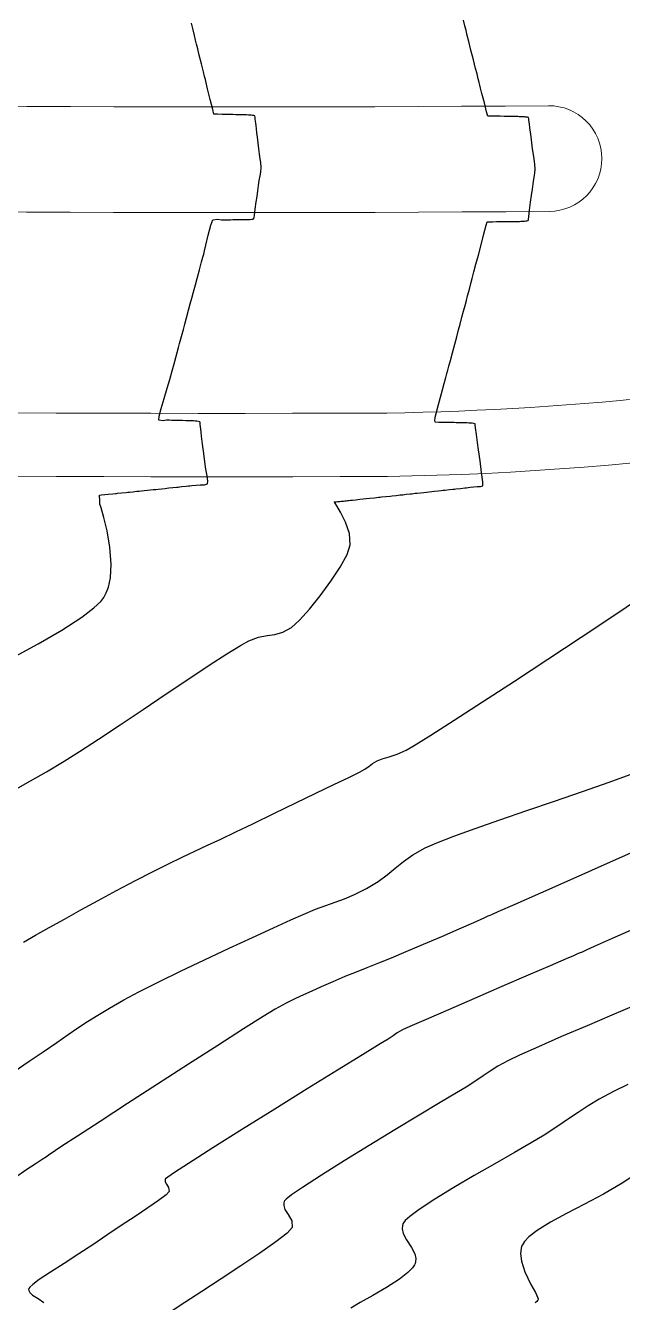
# Model space of a CAD drawing. Header units: millimetres. Extents: x 340454 to 342791, y 6993867 to 6995092.
# Drawn here: x 341591.3 to 341619.5, y 6994361.9 to 6994422.3 of the extents above; entities that cross this region are included whole.
import ezdxf

# ---------------------------------------------------------------- set-up
doc = ezdxf.new("R2010")
doc.units = ezdxf.units.MM
doc.header["$LTSCALE"] = 10
for name, color, linetype in [('T-HM-CURVA_INTERMEDIARIA', 45, 'Continuous'), ('T-HM-CURVA_MESTRA', 20, 'Continuous'), ('URB-Calçadas', 2, 'Continuous'), ('URB-Quadras', 3, 'Continuous')]:
    doc.layers.add(name, color=color, linetype=linetype)

msp = doc.modelspace()

# ---------------------------------------------------------------- linework, layer by layer
at = {"layer": 'T-HM-CURVA_INTERMEDIARIA', "color": 45, "linetype": 'Continuous', "lineweight": -3, "flags": 128}
for points, elevation in [([(341590.617, 6994392.373), (341591.856, 6994393.05), (341592.975, 6994393.702), (341593.914, 6994394.312), (341594.496, 6994394.759), (341594.813, 6994395.065), (341594.961, 6994395.253), (341595.015, 6994395.342), (341595.077, 6994395.469), (341595.176, 6994395.742), (341595.269, 6994396.188), (341595.306, 6994396.825), (341595.247, 6994397.638), (341595.116, 6994398.401), (341594.962, 6994399.041), (341594.834, 6994399.485), (341594.779, 6994399.659), (341594.775, 6994399.743), (341594.77, 6994399.826), (341594.765, 6994399.923), (341594.761, 6994400.001), (341594.756, 6994400.091), (341594.851, 6994400.103), (341595.006, 6994400.117), (341595.171, 6994400.134), (341595.392, 6994400.157), (341595.51, 6994400.169), (341595.561, 6994400.174), (341595.612, 6994400.18), (341595.804, 6994400.2), (341596.013, 6994400.221), (341596.096, 6994400.23), (341596.178, 6994400.239), (341596.336, 6994400.255), (341596.517, 6994400.274), (341596.629, 6994400.286), (341596.741, 6994400.297), (341596.867, 6994400.31), (341597.02, 6994400.326), (341597.174, 6994400.343), (341597.301, 6994400.356), (341597.412, 6994400.367), (341597.523, 6994400.379), (341597.701, 6994400.398), (341597.857, 6994400.414), (341597.942, 6994400.423), (341598.027, 6994400.432), (341598.226, 6994400.453), (341598.41, 6994400.472), (341598.47, 6994400.478), (341598.53, 6994400.485), (341598.649, 6994400.497), (341598.851, 6994400.518), (341598.962, 6994400.53), (341599.034, 6994400.537), (341599.126, 6994400.547), (341599.32, 6994400.568), (341599.51, 6994400.588), (341599.715, 6994400.58), (341599.855, 6994400.624), (341599.872, 6994400.757), (341599.838, 6994401.004), (341599.782, 6994401.321), (341599.729, 6994401.667), (341599.681, 6994402.069), (341599.628, 6994402.509), (341599.584, 6994402.877), (341599.561, 6994403.066), (341599.544, 6994403.207), (341599.531, 6994403.319), (341599.517, 6994403.429), (341599.508, 6994403.507), (341599.5, 6994403.564), (341599.436, 6994403.58), (341599.361, 6994403.59), (341599.284, 6994403.596), (341599.193, 6994403.602), (341599.1, 6994403.607), (341599.051, 6994403.608), (341599, 6994403.61), (341598.837, 6994403.614), (341598.672, 6994403.619), (341598.617, 6994403.62), (341598.562, 6994403.621), (341598.467, 6994403.624), (341598.332, 6994403.627), (341598.178, 6994403.631), (341598.06, 6994403.634), (341597.995, 6994403.636), (341597.929, 6994403.638), (341597.758, 6994403.612), (341597.558, 6994403.647), (341597.574, 6994403.824), (341597.671, 6994404.196), (341597.812, 6994404.672), (341597.961, 6994405.161), (341598.08, 6994405.571), (341598.187, 6994405.968), (341598.281, 6994406.312), (341598.36, 6994406.604), (341598.425, 6994406.846), (341598.488, 6994407.078), (341598.538, 6994407.263), (341598.601, 6994407.496), (341598.659, 6994407.712), (341598.72, 6994407.938), (341598.788, 6994408.188), (341598.866, 6994408.478), (341598.966, 6994408.847), (341599.047, 6994409.146), (341599.122, 6994409.421), (341599.182, 6994409.645), (341599.23, 6994409.823), (341599.291, 6994410.046), (341599.372, 6994410.349), (341599.482, 6994410.754), (341599.583, 6994411.13), (341599.641, 6994411.347), (341599.682, 6994411.497), (341599.722, 6994411.647), (341599.783, 6994411.917), (341599.892, 6994412.399), (341600.015, 6994412.873), (341600.12, 6994413.122), (341600.352, 6994413.155), (341600.519, 6994413.124), (341600.589, 6994413.125), (341600.66, 6994413.125), (341600.794, 6994413.126), (341600.952, 6994413.127), (341601.056, 6994413.128), (341601.16, 6994413.128), (341601.368, 6994413.13), (341601.543, 6994413.131), (341601.599, 6994413.131), (341601.65, 6994413.132), (341601.735, 6994413.135), (341601.813, 6994413.138), (341601.883, 6994413.142), (341601.955, 6994413.149), (341602.027, 6994413.159), (341602.065, 6994413.215), (341602.083, 6994413.338), (341602.122, 6994413.626), (341602.168, 6994413.968), (341602.204, 6994414.229), (341602.241, 6994414.495), (341602.277, 6994414.751), (341602.308, 6994414.979), (341602.347, 6994415.201), (341602.38, 6994415.378), (341602.394, 6994415.601), (341602.383, 6994415.825), (341602.354, 6994416.002), (341602.319, 6994416.226), (341602.289, 6994416.472), (341602.255, 6994416.759), (341602.222, 6994417.032), (341602.197, 6994417.238), (341602.175, 6994417.425), (341602.156, 6994417.577), (341602.141, 6994417.699), (341602.12, 6994417.881), (341602.107, 6994417.984), (341602.106, 6994418.035), (341602.056, 6994418.053), (341601.988, 6994418.063), (341601.927, 6994418.069), (341601.857, 6994418.075), (341601.794, 6994418.079), (341601.705, 6994418.083), (341601.649, 6994418.085), (341601.588, 6994418.087), (341601.426, 6994418.091), (341601.206, 6994418.096), (341601.06, 6994418.1), (341600.936, 6994418.103), (341600.821, 6994418.106), (341600.706, 6994418.108), (341600.552, 6994418.112), (341600.338, 6994418.118), (341600.228, 6994418.12), (341600.168, 6994418.122), (341600.113, 6994418.337), (341599.994, 6994418.817), (341599.869, 6994419.321), (341599.799, 6994419.605), (341599.762, 6994419.755), (341599.724, 6994419.906), (341599.67, 6994420.123), (341599.576, 6994420.502), (341599.475, 6994420.909), (341599.4, 6994421.213), (341599.344, 6994421.438), (341599.3, 6994421.616), (341599.244, 6994421.841), (341599.176, 6994422.117), (341599.102, 6994422.419)], 699), ([(341590.802, 6994386.188), (341591.494, 6994386.57), (341592.253, 6994387.003), (341593.094, 6994387.507), (341593.819, 6994387.965), (341594.715, 6994388.55), (341595.731, 6994389.224), (341596.814, 6994389.949), (341597.912, 6994390.685), (341598.973, 6994391.395), (341599.946, 6994392.041), (341600.777, 6994392.584), (341601.415, 6994392.985), (341601.808, 6994393.207), (341602.273, 6994393.374), (341602.677, 6994393.449), (341603.051, 6994393.503), (341603.426, 6994393.608), (341603.833, 6994393.836), (341604.208, 6994394.173), (341604.679, 6994394.692), (341605.194, 6994395.328), (341605.697, 6994396.016), (341606.136, 6994396.691), (341606.458, 6994397.288), (341606.609, 6994397.741), (341606.573, 6994398.275), (341606.391, 6994398.817), (341606.152, 6994399.295), (341605.979, 6994399.583), (341605.89, 6994399.719), (341605.86, 6994399.762), (341605.856, 6994399.768), (341605.865, 6994399.771), (341605.906, 6994399.775), (341605.937, 6994399.776), (341606.024, 6994399.785), (341606.121, 6994399.795), (341606.173, 6994399.801), (341606.227, 6994399.806), (341606.285, 6994399.812), (341606.346, 6994399.819), (341606.41, 6994399.825), (341606.478, 6994399.832), (341606.549, 6994399.84), (341606.626, 6994399.848), (341606.708, 6994399.857), (341606.866, 6994399.874), (341607.056, 6994399.895), (341607.219, 6994399.912), (341607.36, 6994399.927), (341607.537, 6994399.947), (341607.754, 6994399.97), (341607.936, 6994399.99), (341608.015, 6994399.999), (341608.081, 6994400.006), (341608.285, 6994400.028), (341608.492, 6994400.05), (341608.584, 6994400.06), (341608.772, 6994400.081), (341608.967, 6994400.102), (341609.027, 6994400.109), (341609.088, 6994400.115), (341609.259, 6994400.134), (341609.439, 6994400.153), (341609.515, 6994400.162), (341609.591, 6994400.17), (341609.678, 6994400.18), (341609.778, 6994400.19), (341609.923, 6994400.206), (341610.094, 6994400.225), (341610.216, 6994400.238), (341610.338, 6994400.252), (341610.464, 6994400.265), (341610.597, 6994400.28), (341610.764, 6994400.298), (341610.902, 6994400.313), (341611.001, 6994400.324), (341611.1, 6994400.335), (341611.292, 6994400.356), (341611.464, 6994400.375), (341611.534, 6994400.383), (341611.604, 6994400.39), (341611.82, 6994400.414), (341612.024, 6994400.437), (341612.107, 6994400.446), (341612.176, 6994400.453), (341612.27, 6994400.464), (341612.456, 6994400.484), (341612.61, 6994400.501), (341612.764, 6994400.5), (341612.878, 6994400.531), (341612.871, 6994400.73), (341612.818, 6994401.172), (341612.743, 6994401.72), (341612.668, 6994402.237), (341612.62, 6994402.587), (341612.573, 6994402.963), (341612.533, 6994403.278), (341612.517, 6994403.413), (341612.509, 6994403.468), (341612.449, 6994403.484), (341612.37, 6994403.494), (341612.292, 6994403.5), (341612.219, 6994403.505), (341612.122, 6994403.509), (341612.062, 6994403.511), (341611.994, 6994403.513), (341611.819, 6994403.517), (341611.62, 6994403.521), (341611.518, 6994403.523), (341611.417, 6994403.525), (341611.257, 6994403.528), (341611.118, 6994403.531), (341611.046, 6994403.533), (341610.974, 6994403.534), (341610.794, 6994403.529), (341610.616, 6994403.542), (341610.607, 6994403.645), (341610.617, 6994403.733), (341610.629, 6994403.782), (341610.676, 6994403.955), (341610.787, 6994404.375), (341610.926, 6994404.897), (341611.053, 6994405.374), (341611.129, 6994405.661), (341611.181, 6994405.854), (341611.221, 6994406.008), (341611.272, 6994406.201), (341611.342, 6994406.462), (341611.44, 6994406.832), (341611.547, 6994407.233), (341611.641, 6994407.589), (341611.729, 6994407.917), (341611.798, 6994408.179), (341611.885, 6994408.507), (341611.963, 6994408.8), (341612.033, 6994409.066), (341612.096, 6994409.305), (341612.152, 6994409.516), (341612.209, 6994409.729), (341612.254, 6994409.897), (341612.31, 6994410.11), (341612.372, 6994410.346), (341612.454, 6994410.654), (341612.551, 6994411.023), (341612.663, 6994411.444), (341612.793, 6994411.941), (341612.929, 6994412.457), (341613.036, 6994412.863), (341613.082, 6994413.03), (341613.171, 6994413.031), (341613.337, 6994413.033), (341613.518, 6994413.035), (341613.595, 6994413.035), (341613.671, 6994413.036), (341613.768, 6994413.037), (341613.888, 6994413.039), (341614.05, 6994413.04), (341614.172, 6994413.042), (341614.259, 6994413.043), (341614.38, 6994413.044), (341614.505, 6994413.046), (341614.563, 6994413.047), (341614.612, 6994413.048), (341614.672, 6994413.05), (341614.727, 6994413.052), (341614.782, 6994413.055), (341614.852, 6994413.059), (341614.909, 6994413.065), (341614.962, 6994413.071), (341615.017, 6994413.084), (341615.027, 6994413.142), (341615.044, 6994413.272), (341615.085, 6994413.579), (341615.135, 6994413.95), (341615.178, 6994414.271), (341615.219, 6994414.577), (341615.252, 6994414.826), (341615.281, 6994415.044), (341615.31, 6994415.214), (341615.334, 6994415.35), (341615.344, 6994415.52), (341615.326, 6994415.761), (341615.281, 6994416.109), (341615.228, 6994416.474), (341615.187, 6994416.771), (341615.153, 6994417.048), (341615.124, 6994417.273), (341615.1, 6994417.47), (341615.075, 6994417.666), (341615.054, 6994417.83), (341615.046, 6994417.901), (341615.039, 6994417.956), (341614.981, 6994417.972), (341614.899, 6994417.983), (341614.846, 6994417.987), (341614.797, 6994417.991), (341614.741, 6994417.994), (341614.642, 6994417.998), (341614.586, 6994418), (341614.526, 6994418.002), (341614.369, 6994418.005), (341614.193, 6994418.008), (341614.103, 6994418.01), (341614.013, 6994418.012), (341613.888, 6994418.014), (341613.694, 6994418.018), (341613.518, 6994418.022), (341613.332, 6994418.025), (341613.242, 6994418.027), (341613.171, 6994418.029), (341613.105, 6994418.03), (341613.055, 6994418.224), (341612.946, 6994418.654), (341612.833, 6994419.103), (341612.77, 6994419.351), (341612.736, 6994419.485), (341612.702, 6994419.619), (341612.659, 6994419.792), (341612.6, 6994420.025), (341612.536, 6994420.276), (341612.432, 6994420.687), (341612.315, 6994421.149), (341612.213, 6994421.552), (341612.139, 6994421.842), (341612.081, 6994422.073), (341612.024, 6994422.296), (341611.956, 6994422.564)], 698), ([(341591.17, 6994378.945), (341591.738, 6994379.268), (341592.384, 6994379.634), (341593.099, 6994380.036), (341593.873, 6994380.468), (341594.697, 6994380.92), (341595.563, 6994381.385), (341596.461, 6994381.857), (341597.3, 6994382.287), (341598.022, 6994382.647), (341598.664, 6994382.96), (341599.264, 6994383.246), (341599.86, 6994383.526), (341600.49, 6994383.822), (341601.193, 6994384.155), (341602.006, 6994384.547), (341603.024, 6994385.04), (341604.034, 6994385.528), (341604.988, 6994385.988), (341605.838, 6994386.399), (341606.538, 6994386.739), (341607.038, 6994386.987), (341607.293, 6994387.119), (341607.502, 6994387.261), (341607.66, 6994387.388), (341607.873, 6994387.52), (341608.124, 6994387.617), (341608.45, 6994387.714), (341608.833, 6994387.838), (341609.254, 6994388.019), (341609.63, 6994388.244), (341610.411, 6994388.737), (341611.517, 6994389.445), (341612.864, 6994390.316), (341614.369, 6994391.297), (341615.951, 6994392.334), (341617.526, 6994393.374), (341619.012, 6994394.364), (341620.327, 6994395.252)], 697), ([(341590.73, 6994372.815), (341591.436, 6994373.309), (341592.092, 6994373.759), (341592.736, 6994374.197), (341593.27, 6994374.564), (341593.739, 6994374.886), (341594.191, 6994375.187), (341594.671, 6994375.491), (341595.226, 6994375.823), (341595.902, 6994376.207), (341596.611, 6994376.584), (341597.528, 6994377.045), (341598.588, 6994377.562), (341599.727, 6994378.106), (341600.883, 6994378.65), (341601.99, 6994379.165), (341602.984, 6994379.623), (341603.803, 6994379.996), (341604.382, 6994380.256), (341604.972, 6994380.501), (341605.462, 6994380.681), (341605.899, 6994380.832), (341606.332, 6994380.991), (341606.807, 6994381.195), (341607.373, 6994381.482), (341607.923, 6994381.814), (341608.357, 6994382.132), (341608.737, 6994382.444), (341609.122, 6994382.755), (341609.574, 6994383.074), (341610.151, 6994383.405), (341610.696, 6994383.648), (341611.5, 6994383.959), (341612.512, 6994384.324), (341613.679, 6994384.732), (341614.949, 6994385.168), (341616.269, 6994385.62), (341617.587, 6994386.074), (341618.852, 6994386.518), (341620.009, 6994386.939)], 696), ([(341620.254, 6994379.667), (341618.995, 6994379.109), (341618.14, 6994378.729), (341617.787, 6994378.573), (341617.563, 6994378.475), (341617.384, 6994378.398), (341617.16, 6994378.3), (341616.82, 6994378.153), (341616.064, 6994377.827), (341615.011, 6994377.373), (341613.78, 6994376.841), (341612.487, 6994376.281), (341611.253, 6994375.745), (341610.194, 6994375.284), (341609.43, 6994374.948), (341609.078, 6994374.787), (341608.827, 6994374.643), (341608.635, 6994374.515), (341608.393, 6994374.355), (341608.026, 6994374.128), (341607.188, 6994373.611), (341605.999, 6994372.877), (341604.578, 6994371.997), (341603.044, 6994371.044), (341601.517, 6994370.091), (341600.117, 6994369.21), (341598.962, 6994368.474), (341598.295, 6994368.038), (341597.985, 6994367.824), (341597.884, 6994367.744), (341597.867, 6994367.725), (341597.858, 6994367.684), (341597.864, 6994367.605), (341597.92, 6994367.489), (341598.018, 6994367.336), (341598.05, 6994367.136), (341597.902, 6994366.983), (341597.551, 6994366.719), (341597.047, 6994366.372), (341596.439, 6994365.966), (341595.777, 6994365.528), (341595.109, 6994365.083), (341594.485, 6994364.658), (341593.783, 6994364.187), (341593.082, 6994363.738), (341592.438, 6994363.329), (341591.907, 6994362.977), (341591.6, 6994362.749), (341591.459, 6994362.615), (341591.413, 6994362.546), (341591.406, 6994362.517), (341591.41, 6994362.466), (341591.457, 6994362.371), (341591.597, 6994362.242), (341591.85, 6994362.084), (341592.131, 6994361.89)], 694), ([(341620.016, 6994375.932), (341618.977, 6994375.491), (341617.799, 6994374.989), (341616.6, 6994374.473), (341615.499, 6994373.993), (341614.614, 6994373.597), (341614.064, 6994373.333), (341613.59, 6994373.07), (341613.223, 6994372.843), (341612.895, 6994372.623), (341612.537, 6994372.38), (341612.081, 6994372.083), (341611.63, 6994371.808), (341610.863, 6994371.348), (341609.865, 6994370.749), (341608.719, 6994370.06), (341607.51, 6994369.326), (341606.323, 6994368.597), (341605.242, 6994367.919), (341604.352, 6994367.34), (341603.834, 6994366.979), (341603.587, 6994366.785), (341603.5, 6994366.697), (341603.482, 6994366.666), (341603.464, 6994366.603), (341603.462, 6994366.478), (341603.523, 6994366.295), (341603.67, 6994366.055), (341603.845, 6994365.752), (341603.863, 6994365.435), (341603.628, 6994365.177), (341603.091, 6994364.758), (341602.335, 6994364.227), (341601.444, 6994363.629), (341600.501, 6994363.01), (341599.589, 6994362.418), (341598.792, 6994361.897), (341598.193, 6994361.494)], 693), ([(341619.723, 6994372.212), (341619.049, 6994371.878), (341618.38, 6994371.51), (341617.848, 6994371.19), (341617.386, 6994370.888), (341616.929, 6994370.577), (341616.412, 6994370.228), (341615.769, 6994369.812), (341615.164, 6994369.447), (341614.367, 6994368.986), (341613.445, 6994368.458), (341612.466, 6994367.894), (341611.498, 6994367.326), (341610.609, 6994366.782), (341609.867, 6994366.294), (341609.425, 6994365.965), (341609.205, 6994365.763), (341609.119, 6994365.654), (341609.096, 6994365.608), (341609.073, 6994365.531), (341609.061, 6994365.378), (341609.111, 6994365.154), (341609.263, 6994364.86), (341609.502, 6994364.495), (341609.656, 6994364.198), (341609.708, 6994363.97), (341609.698, 6994363.814), (341609.677, 6994363.735), (341609.648, 6994363.668), (341609.554, 6994363.527), (341609.337, 6994363.305), (341608.936, 6994362.996), (341608.322, 6994362.604), (341607.671, 6994362.229), (341607.077, 6994361.893), (341606.632, 6994361.619)], 692), ([(341620.239, 6994368.044), (341619.457, 6994367.54), (341618.571, 6994367.017), (341617.683, 6994366.539), (341616.837, 6994366.1), (341616.074, 6994365.689), (341615.436, 6994365.299), (341615.046, 6994364.997), (341614.837, 6994364.773), (341614.743, 6994364.625), (341614.71, 6994364.55), (341614.679, 6994364.443), (341614.654, 6994364.214), (341614.698, 6994363.846), (341614.863, 6994363.339), (341615.149, 6994362.744), (341615.359, 6994362.358), (341615.464, 6994362.15), (341615.492, 6994362.062), (341615.49, 6994362.035), (341615.476, 6994362.002), (341615.433, 6994361.944), (341615.344, 6994361.876)], 691)]:
    msp.add_lwpolyline(points, dxfattribs=dict(at, elevation=elevation))
at = {"layer": 'T-HM-CURVA_MESTRA', "color": 20, "linetype": 'Continuous', "lineweight": -3, "elevation": 695, "flags": 128}
msp.add_lwpolyline([(341620.812, 6994383.576), (341618.9, 6994382.728), (341617.131, 6994381.943), (341615.594, 6994381.262), (341614.382, 6994380.724), (341613.583, 6994380.37), (341613.29, 6994380.24), (341613.203, 6994380.202), (341613.115, 6994380.164), (341612.919, 6994380.077), (341612.431, 6994379.862), (341611.736, 6994379.557), (341610.917, 6994379.2), (341610.058, 6994378.828), (341609.243, 6994378.48), (341608.54, 6994378.189), (341607.938, 6994377.946), (341607.397, 6994377.732), (341606.883, 6994377.526), (341606.357, 6994377.31), (341605.783, 6994377.061), (341605.238, 6994376.822), (341604.794, 6994376.629), (341604.403, 6994376.453), (341604.017, 6994376.269), (341603.587, 6994376.048), (341603.066, 6994375.764), (341602.497, 6994375.423), (341601.556, 6994374.833), (341600.343, 6994374.059), (341598.959, 6994373.17), (341597.504, 6994372.229), (341596.078, 6994371.304), (341594.782, 6994370.461), (341593.715, 6994369.766), (341592.978, 6994369.285), (341592.672, 6994369.084), (341592.519, 6994368.978), (341592.399, 6994368.891), (341592.247, 6994368.783), (341592.051, 6994368.653), (341591.716, 6994368.432), (341591.28, 6994368.145), (341590.78, 6994367.812)], dxfattribs=at)
at = {"layer": 'URB-Calçadas', "lineweight": 0}
for points in [[(341465.549, 6994408.477, 0.017619), (341608.344, 6994403.976, 0.095454), (341661.137, 6994415.012), (341661.137, 6994415.012), (341661.137, 6994415.012, 0.080859), (341702.01, 6994444.146), (341702.01, 6994444.146, -0.216427), (341713.237, 6994445.318), (341715.159, 6994444.283, -0.070464), (341719.112, 6994441.373), (341762.085, 6994399.264, -0.1217), (341777.729, 6994375.246, 0.346942), (341824.461, 6994337.89), (341885.502, 6994331.862, 0.032652), (341897.249, 6994331.897, 0.063839), (341919.984, 6994336.412, 0.019522), (341947.001, 6994347.519, -0.066321), (342002.369, 6994364.024, 0.079793), (342013.358, 6994369.194), (342015.438, 6994375.96, 0.055249), (342044.396, 6994473.014), (342044.366, 6994491.724, 0.02818), (342048.626, 6994542.987, -0.045751), (342067.037, 6994709.74)], [(341484.568, 6994421.82, 0.016327), (341615.981, 6994418.519, -0.416424), (341618.5, 6994416.019, -0.412007), (341616.019, 6994413.519, -0.016327), (341484.279, 6994416.828, -0.348503), (341481.961, 6994418.897, -0.483126), (341484.568, 6994421.82)]]:
    msp.add_lwpolyline(points, format="xyb", dxfattribs=at)
at = {"layer": 'URB-Quadras', "color": 252, "lineweight": 0}
msp.add_lwpolyline([(341647.587, 6994404.075, 0.539042), (341645.07, 6994406.272, -0.063948), (341608.373, 6994400.976, -0.017621), (341465.349, 6994405.484, 0.405467), (341460.039, 6994400.978), (341456.79, 6994367.487, 0.024417), (341639.14, 6994361.196, 0.029404)], format="xyb", close=True, dxfattribs=at)

doc.saveas('drawing.dxf')
